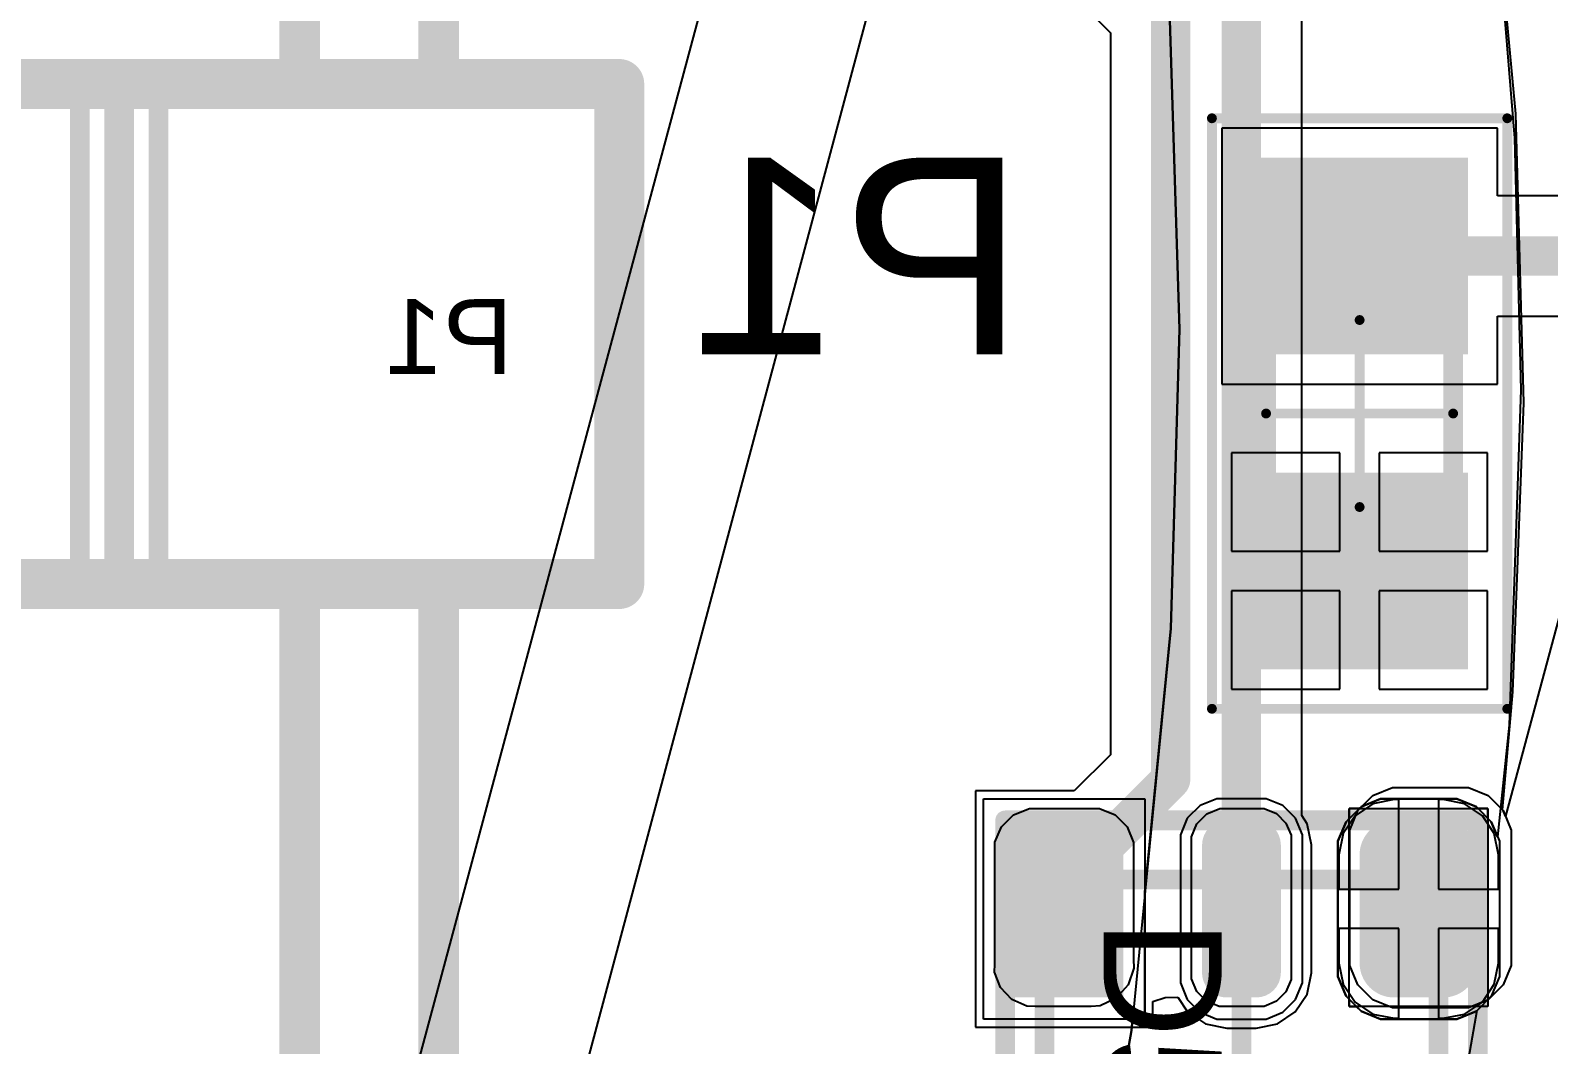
# Model space of a CAD drawing. Header units: inches. Extents: x -27 to 142, y -1 to 42.
# Drawn here: x 79.35 to 87.06, y 15.49 to 20.65 of the extents above; entities that cross this region are included whole.
import ezdxf

# ---------------------------------------------------------------- set-up
doc = ezdxf.new("R2010")
doc.units = ezdxf.units.IN
for name, color, linetype in [('Bottom Layer', 5, 'Continuous'), ('Bottom Overlay', 54, 'Continuous'), ('Bottom Paste', 16, 'Continuous'), ('Bottom Solder', 6, 'Continuous'), ('Mechanical 13', 56, 'Continuous'), ('Mechanical 15', 56, 'Continuous'), ('Mechanical 7', 56, 'Continuous'), ('Top Layer', 1, 'Continuous'), ('Top Overlay', 2, 'Continuous'), ('Top Paste', 8, 'Continuous'), ('Top Solder', 216, 'Continuous')]:
    doc.layers.add(name, color=color, linetype=linetype)
doc.styles.add('Arial', font='', dxfattribs={"height": 0.2})
doc.styles.get('Arial').set_extended_font_data('Arial')

# ---------------------------------------------------------------- blocks, each defined once
blk = doc.blocks.new('CAPC0603_1608_55_N_B_740')
at = {"layer": 'Bottom Layer'}
for points in [[(-0.35, 0.5), (-0.35, -0.5), (-1.25, -0.5), (-1.25, 0.5)], [(1.25, 0.5), (1.25, -0.5), (0.35, -0.5), (0.35, 0.5)]]:
    blk.add_hatch(color=5, dxfattribs=at).paths.add_polyline_path(points)
at = {"layer": 'Bottom Paste'}
for points in [[(-0.35, 0.5), (-0.35, -0.5), (-1.25, -0.5), (-1.25, 0.5)], [(1.25, 0.5), (1.25, -0.5), (0.35, -0.5), (0.35, 0.5)]]:
    blk.add_hatch(color=16, dxfattribs=at).paths.add_polyline_path(points)
at = {"layer": 'Bottom Solder'}
for points in [[(-0.3, 0.55), (-0.3, -0.55), (-1.3, -0.55), (-1.3, 0.55)], [(1.3, 0.55), (1.3, -0.55), (0.3, -0.55), (0.3, 0.55)]]:
    blk.add_hatch(color=6, dxfattribs=at).paths.add_polyline_path(points)
at = {"layer": 'Mechanical 13'}
for points in [[(-0.875, 0.475, 0.1, 0.1, 0), (-0.875, -0.475, 0.1, 0.1, 0)], [(-0.875, 0.475, 0.1, 0.1, 0), (0.875, 0.475, 0.1, 0.1, 0)], [(0.875, 0.475, 0.1, 0.1, 0), (0.875, -0.475, 0.1, 0.1, 0)], [(-0.875, -0.475, 0.1, 0.1, 0), (0.875, -0.475, 0.1, 0.1, 0)]]:
    blk.add_lwpolyline(points, format="xyseb", dxfattribs=at)
for points in [[(-0.9, 0.475, 0.05, 0.05, 1), (-0.85, 0.475, 0.05, 0.05, 1)], [(-0.9, 0.475, 0.05, 0.05, 1), (-0.85, 0.475, 0.05, 0.05, 1)], [(0.85, 0.475, 0.05, 0.05, 1), (0.9, 0.475, 0.05, 0.05, 1)], [(0.85, 0.475, 0.05, 0.05, 1), (0.9, 0.475, 0.05, 0.05, 1)], [(-0.9, -0.475, 0.05, 0.05, 1), (-0.85, -0.475, 0.05, 0.05, 1)], [(-0.9, -0.475, 0.05, 0.05, 1), (-0.85, -0.475, 0.05, 0.05, 1)], [(0.85, -0.475, 0.05, 0.05, 1), (0.9, -0.475, 0.05, 0.05, 1)], [(0.85, -0.475, 0.05, 0.05, 1), (0.9, -0.475, 0.05, 0.05, 1)]]:
    blk.add_lwpolyline(points, format="xyseb", close=True, dxfattribs=at)
at = {"layer": 'Mechanical 15'}
for points in [[(-1.5, 0.75, 0.05, 0.05, 0), (-1.5, -0.75, 0.05, 0.05, 0)], [(-1.5, 0.75, 0.05, 0.05, 0), (1.5, 0.75, 0.05, 0.05, 0)], [(1.5, 0.75, 0.05, 0.05, 0), (1.5, -0.75, 0.05, 0.05, 0)], [(0, 0.475, 0.05, 0.05, 0), (0, -0.475, 0.05, 0.05, 0)], [(-0.475, 0, 0.05, 0.05, 0), (0.475, 0, 0.05, 0.05, 0)], [(-1.5, -0.75, 0.05, 0.05, 0), (1.5, -0.75, 0.05, 0.05, 0)]]:
    blk.add_lwpolyline(points, format="xyseb", dxfattribs=at)
for points in [[(-1.5125, 0.75, 0.025, 0.025, 1), (-1.4875, 0.75, 0.025, 0.025, 1)], [(-1.5125, 0.75, 0.025, 0.025, 1), (-1.4875, 0.75, 0.025, 0.025, 1)], [(1.4875, 0.75, 0.025, 0.025, 1), (1.5125, 0.75, 0.025, 0.025, 1)], [(1.4875, 0.75, 0.025, 0.025, 1), (1.5125, 0.75, 0.025, 0.025, 1)], [(-0.0125, 0.475, 0.025, 0.025, 1), (0.0125, 0.475, 0.025, 0.025, 1)], [(-0.4875, 0, 0.025, 0.025, 1), (-0.4625, 0, 0.025, 0.025, 1)], [(0.4625, 0, 0.025, 0.025, 1), (0.4875, 0, 0.025, 0.025, 1)], [(-0.0125, -0.475, 0.025, 0.025, 1), (0.0125, -0.475, 0.025, 0.025, 1)], [(-1.5125, -0.75, 0.025, 0.025, 1), (-1.4875, -0.75, 0.025, 0.025, 1)], [(-1.5125, -0.75, 0.025, 0.025, 1), (-1.4875, -0.75, 0.025, 0.025, 1)], [(1.4875, -0.75, 0.025, 0.025, 1), (1.5125, -0.75, 0.025, 0.025, 1)], [(1.4875, -0.75, 0.025, 0.025, 1), (1.5125, -0.75, 0.025, 0.025, 1)]]:
    blk.add_lwpolyline(points, format="xyseb", close=True, dxfattribs=at)
blk = doc.blocks.new('LIST_ANG_1_2_SMD_2_54MM_B_759')
at = {"layer": 'Bottom Overlay'}
for points in [[(-1.651, 11.324, 0.15, 0.15, 0), (-1.651, 5.766, 0.15, 0.15, 0)], [(-0.889, 11.324, 0.15, 0.15, 0), (-0.889, 5.766, 0.15, 0.15, 0)], [(2.54, 5.766, 0.254, 0.254, 0), (-2.54, 5.766, 0.254, 0.254, 0)], [(-2.54, 3.226, 0.254, 0.254, 0), (-2.54, 5.766, 0.254, 0.254, 0)], [(0, 5.766, 0.15, 0.15, 0), (0, 3.226, 0.15, 0.15, 0)], [(2.54, 3.226, 0.254, 0.254, 0), (-2.54, 3.226, 0.254, 0.254, 0)], [(-1.651, 3.226, 0.15, 0.15, 0), (-1.651, 1.8, 0.15, 0.15, 0)], [(-0.889, 3.226, 0.15, 0.15, 0), (-0.889, 1.8, 0.15, 0.15, 0)]]:
    blk.add_lwpolyline(points, format="xyseb", dxfattribs=at)
for points in [[(-2.6035, 5.766, 0.127, 0.127, 1), (-2.4765, 5.766, 0.127, 0.127, 1)], [(-2.6035, 5.766, 0.127, 0.127, 1), (-2.4765, 5.766, 0.127, 0.127, 1)], [(-1.6885, 5.766, 0.075, 0.075, 1), (-1.6135, 5.766, 0.075, 0.075, 1)], [(-0.9265, 5.766, 0.075, 0.075, 1), (-0.8515, 5.766, 0.075, 0.075, 1)], [(-0.0375, 5.766, 0.075, 0.075, 1), (0.0375, 5.766, 0.075, 0.075, 1)], [(-2.6035, 3.226, 0.127, 0.127, 1), (-2.4765, 3.226, 0.127, 0.127, 1)], [(-2.6035, 3.226, 0.127, 0.127, 1), (-2.4765, 3.226, 0.127, 0.127, 1)], [(-1.6885, 3.226, 0.075, 0.075, 1), (-1.6135, 3.226, 0.075, 0.075, 1)], [(-0.9265, 3.226, 0.075, 0.075, 1), (-0.8515, 3.226, 0.075, 0.075, 1)], [(-0.0375, 3.226, 0.075, 0.075, 1), (0.0375, 3.226, 0.075, 0.075, 1)]]:
    blk.add_lwpolyline(points, format="xyseb", close=True, dxfattribs=at)
at = {"layer": 'Mechanical 7'}
for points in [[(-1.57, 11.3471, 0.1, 0.1, 0), (-1.57, 5.766, 0.1, 0.1, 0)], [(-0.97, 11.3471, 0.1, 0.1, 0), (-0.97, 5.766, 0.1, 0.1, 0)], [(2.54, 5.766, 0.1, 0.1, 0), (-2.54, 5.766, 0.1, 0.1, 0)], [(-2.54, 5.766, 0.1, 0.1, 0), (-2.54, 3.226, 0.1, 0.1, 0)], [(-0.2, 5.766, 0.1, 0.1, 0), (-0.2, 3.226, 0.1, 0.1, 0)], [(0.2, 3.226, 0.1, 0.1, 0), (0.2, 5.766, 0.1, 0.1, 0)], [(2.54, 3.226, 0.1, 0.1, 0), (-2.54, 3.226, 0.1, 0.1, 0)], [(-1.57, 3.226, 0.1, 0.1, 0), (-1.57, -0.85, 0.1, 0.1, 0)], [(-0.97, 3.226, 0.1, 0.1, 0), (-0.97, -0.85, 0.1, 0.1, 0)]]:
    blk.add_lwpolyline(points, format="xyseb", dxfattribs=at)
for points in [[(-2.565, 5.766, 0.05, 0.05, 1), (-2.515, 5.766, 0.05, 0.05, 1)], [(-2.565, 5.766, 0.05, 0.05, 1), (-2.515, 5.766, 0.05, 0.05, 1)], [(-1.595, 5.766, 0.05, 0.05, 1), (-1.545, 5.766, 0.05, 0.05, 1)], [(-0.995, 5.766, 0.05, 0.05, 1), (-0.945, 5.766, 0.05, 0.05, 1)], [(-0.225, 5.766, 0.05, 0.05, 1), (-0.175, 5.766, 0.05, 0.05, 1)], [(0.175, 5.766, 0.05, 0.05, 1), (0.225, 5.766, 0.05, 0.05, 1)], [(-2.565, 3.226, 0.05, 0.05, 1), (-2.515, 3.226, 0.05, 0.05, 1)], [(-2.565, 3.226, 0.05, 0.05, 1), (-2.515, 3.226, 0.05, 0.05, 1)], [(-1.595, 3.226, 0.05, 0.05, 1), (-1.545, 3.226, 0.05, 0.05, 1)], [(-0.995, 3.226, 0.05, 0.05, 1), (-0.945, 3.226, 0.05, 0.05, 1)], [(-0.225, 3.226, 0.05, 0.05, 1), (-0.175, 3.226, 0.05, 0.05, 1)], [(0.175, 3.226, 0.05, 0.05, 1), (0.225, 3.226, 0.05, 0.05, 1)]]:
    blk.add_lwpolyline(points, format="xyseb", close=True, dxfattribs=at)
at = {"layer": 'Mechanical 7', "style": 'Arial', "text_generation_flag": 2}
blk.add_text('P1', height=0.381, rotation=180, dxfattribs=at).set_placement((-2, 4.7))
blk = doc.blocks.new('APA_RGB_LED_2020_830')
at = {"layer": 'Top Layer'}
h = blk.add_hatch(color=1, dxfattribs=at)
edge = h.paths.add_edge_path()
edge.add_arc((-1.125, 1.025), 0.125, 90, 180)
edge.add_line((-1.25, 1.025), (-1.25, 0.775))
edge.add_arc((-1.125, 0.775), 0.125, 180, 270)
edge.add_line((-1.125, 0.65), (-0.575, 0.65))
edge.add_arc((-0.575, 0.775), 0.125, 270, 360)
edge.add_line((-0.45, 0.775), (-0.45, 1.025))
edge.add_arc((-0.575, 1.025), 0.125, 0, 90)
edge.add_line((-0.575, 1.15), (-1.125, 1.15))
h = blk.add_hatch(color=1, dxfattribs=at)
edge = h.paths.add_edge_path()
edge.add_arc((0.575, 1.025), 0.125, 90, 180)
edge.add_line((0.45, 1.025), (0.45, 0.775))
edge.add_arc((0.575, 0.775), 0.125, 180, 270)
edge.add_line((0.575, 0.65), (1.125, 0.65))
edge.add_arc((1.125, 0.775), 0.125, 270, 360)
edge.add_line((1.25, 0.775), (1.25, 1.025))
edge.add_arc((1.125, 1.025), 0.125, 0, 90)
edge.add_line((1.125, 1.15), (0.575, 1.15))
h = blk.add_hatch(color=1, dxfattribs=at)
edge = h.paths.add_edge_path()
edge.add_arc((-1.175, 0.075), 0.075, 90, 180)
edge.add_line((-1.25, 0.075), (-1.25, -0.075))
edge.add_arc((-1.175, -0.075), 0.075, 180, 270)
edge.add_line((-1.175, -0.15), (-0.525, -0.15))
edge.add_arc((-0.525, -0.075), 0.075, 270, 360)
edge.add_line((-0.45, -0.075), (-0.45, 0.075))
edge.add_arc((-0.525, 0.075), 0.075, 0, 90)
edge.add_line((-0.525, 0.15), (-1.175, 0.15))
h = blk.add_hatch(color=1, dxfattribs=at)
edge = h.paths.add_edge_path()
edge.add_arc((0.525, 0.075), 0.075, 90, 180)
edge.add_line((0.45, 0.075), (0.45, -0.075))
edge.add_arc((0.525, -0.075), 0.075, 180, 270)
edge.add_line((0.525, -0.15), (1.175, -0.15))
edge.add_arc((1.175, -0.075), 0.075, 270, 360)
edge.add_line((1.25, -0.075), (1.25, 0.075))
edge.add_arc((1.175, 0.075), 0.075, 0, 90)
edge.add_line((1.175, 0.15), (0.525, 0.15))
blk.add_hatch(color=1, dxfattribs=at).paths.add_polyline_path([(-1.25, -0.65), (-0.45, -0.65), (-0.45, -1.15), (-1.25, -1.15)])
h = blk.add_hatch(color=1, dxfattribs=at)
edge = h.paths.add_edge_path()
edge.add_arc((0.575, -0.775), 0.125, 90, 180)
edge.add_line((0.45, -0.775), (0.45, -1.025))
edge.add_arc((0.575, -1.025), 0.125, 180, 270)
edge.add_line((0.575, -1.15), (1.125, -1.15))
edge.add_arc((1.125, -1.025), 0.125, 270, 360)
edge.add_line((1.25, -1.025), (1.25, -0.775))
edge.add_arc((1.125, -0.775), 0.125, 0, 90)
edge.add_line((1.125, -0.65), (0.575, -0.65))
at = {"layer": 'Top Paste'}
h = blk.add_hatch(color=8, dxfattribs=at)
edge = h.paths.add_edge_path()
edge.add_arc((-1.125, 1.025), 0.125, 90, 180)
edge.add_line((-1.25, 1.025), (-1.25, 0.775))
edge.add_arc((-1.125, 0.775), 0.125, 180, 270)
edge.add_line((-1.125, 0.65), (-0.575, 0.65))
edge.add_arc((-0.575, 0.775), 0.125, 270, 360)
edge.add_line((-0.45, 0.775), (-0.45, 1.025))
edge.add_arc((-0.575, 1.025), 0.125, 0, 90)
edge.add_line((-0.575, 1.15), (-1.125, 1.15))
h = blk.add_hatch(color=8, dxfattribs=at)
edge = h.paths.add_edge_path()
edge.add_arc((0.575, 1.025), 0.125, 90, 180)
edge.add_line((0.45, 1.025), (0.45, 0.775))
edge.add_arc((0.575, 0.775), 0.125, 180, 270)
edge.add_line((0.575, 0.65), (1.125, 0.65))
edge.add_arc((1.125, 0.775), 0.125, 270, 360)
edge.add_line((1.25, 0.775), (1.25, 1.025))
edge.add_arc((1.125, 1.025), 0.125, 0, 90)
edge.add_line((1.125, 1.15), (0.575, 1.15))
h = blk.add_hatch(color=8, dxfattribs=at)
edge = h.paths.add_edge_path()
edge.add_arc((-1.175, 0.075), 0.075, 90, 180)
edge.add_line((-1.25, 0.075), (-1.25, -0.075))
edge.add_arc((-1.175, -0.075), 0.075, 180, 270)
edge.add_line((-1.175, -0.15), (-0.525, -0.15))
edge.add_arc((-0.525, -0.075), 0.075, 270, 360)
edge.add_line((-0.45, -0.075), (-0.45, 0.075))
edge.add_arc((-0.525, 0.075), 0.075, 0, 90)
edge.add_line((-0.525, 0.15), (-1.175, 0.15))
h = blk.add_hatch(color=8, dxfattribs=at)
edge = h.paths.add_edge_path()
edge.add_arc((0.525, 0.075), 0.075, 90, 180)
edge.add_line((0.45, 0.075), (0.45, -0.075))
edge.add_arc((0.525, -0.075), 0.075, 180, 270)
edge.add_line((0.525, -0.15), (1.175, -0.15))
edge.add_arc((1.175, -0.075), 0.075, 270, 360)
edge.add_line((1.25, -0.075), (1.25, 0.075))
edge.add_arc((1.175, 0.075), 0.075, 0, 90)
edge.add_line((1.175, 0.15), (0.525, 0.15))
blk.add_hatch(color=8, dxfattribs=at).paths.add_polyline_path([(-1.25, -0.65), (-0.45, -0.65), (-0.45, -1.15), (-1.25, -1.15)])
h = blk.add_hatch(color=8, dxfattribs=at)
edge = h.paths.add_edge_path()
edge.add_arc((0.575, -0.775), 0.125, 90, 180)
edge.add_line((0.45, -0.775), (0.45, -1.025))
edge.add_arc((0.575, -1.025), 0.125, 180, 270)
edge.add_line((0.575, -1.15), (1.125, -1.15))
edge.add_arc((1.125, -1.025), 0.125, 270, 360)
edge.add_line((1.25, -1.025), (1.25, -0.775))
edge.add_arc((1.125, -0.775), 0.125, 0, 90)
edge.add_line((1.125, -0.65), (0.575, -0.65))
at = {"layer": 'Top Solder'}
h = blk.add_hatch(color=216, dxfattribs=at)
edge = h.paths.add_edge_path()
edge.add_arc((-1.125, 1.025), 0.175, 90, 180)
edge.add_line((-1.3, 1.025), (-1.3, 0.775))
edge.add_arc((-1.125, 0.775), 0.175, 180, 270)
edge.add_line((-1.125, 0.6), (-0.575, 0.6))
edge.add_arc((-0.575, 0.775), 0.175, 270, 360)
edge.add_line((-0.4, 0.775), (-0.4, 1.025))
edge.add_arc((-0.575, 1.025), 0.175, 0, 90)
edge.add_line((-0.575, 1.2), (-1.125, 1.2))
h = blk.add_hatch(color=216, dxfattribs=at)
edge = h.paths.add_edge_path()
edge.add_arc((0.575, 1.025), 0.175, 90, 180)
edge.add_line((0.4, 1.025), (0.4, 0.775))
edge.add_arc((0.575, 0.775), 0.175, 180, 270)
edge.add_line((0.575, 0.6), (1.125, 0.6))
edge.add_arc((1.125, 0.775), 0.175, 270, 360)
edge.add_line((1.3, 0.775), (1.3, 1.025))
edge.add_arc((1.125, 1.025), 0.175, 0, 90)
edge.add_line((1.125, 1.2), (0.575, 1.2))
h = blk.add_hatch(color=216, dxfattribs=at)
edge = h.paths.add_edge_path()
edge.add_arc((-1.175, 0.075), 0.125, 90, 180)
edge.add_line((-1.3, 0.075), (-1.3, -0.075))
edge.add_arc((-1.175, -0.075), 0.125, 180, 270)
edge.add_line((-1.175, -0.2), (-0.525, -0.2))
edge.add_arc((-0.525, -0.075), 0.125, 270, 360)
edge.add_line((-0.4, -0.075), (-0.4, 0.075))
edge.add_arc((-0.525, 0.075), 0.125, 0, 90)
edge.add_line((-0.525, 0.2), (-1.175, 0.2))
h = blk.add_hatch(color=216, dxfattribs=at)
edge = h.paths.add_edge_path()
edge.add_arc((0.525, 0.075), 0.125, 90, 180)
edge.add_line((0.4, 0.075), (0.4, -0.075))
edge.add_arc((0.525, -0.075), 0.125, 180, 270)
edge.add_line((0.525, -0.2), (1.175, -0.2))
edge.add_arc((1.175, -0.075), 0.125, 270, 360)
edge.add_line((1.3, -0.075), (1.3, 0.075))
edge.add_arc((1.175, 0.075), 0.125, 0, 90)
edge.add_line((1.175, 0.2), (0.525, 0.2))
blk.add_hatch(color=216, dxfattribs=at).paths.add_polyline_path([(-1.3, -0.6), (-0.4, -0.6), (-0.4, -1.2), (-1.3, -1.2)])
h = blk.add_hatch(color=216, dxfattribs=at)
edge = h.paths.add_edge_path()
edge.add_arc((0.575, -0.775), 0.175, 90, 180)
edge.add_line((0.4, -0.775), (0.4, -1.025))
edge.add_arc((0.575, -1.025), 0.175, 180, 270)
edge.add_line((0.575, -1.2), (1.125, -1.2))
edge.add_arc((1.125, -1.025), 0.175, 270, 360)
edge.add_line((1.3, -1.025), (1.3, -0.775))
edge.add_arc((1.125, -0.775), 0.175, 0, 90)
edge.add_line((1.125, -0.6), (0.575, -0.6))
at = {"layer": 'Mechanical 13'}
for points in [[(1, 1, 0.1, 0.1, 0), (-1, 1, 0.1, 0.1, 0)], [(-1, -1, 0.1, 0.1, 0), (-1, 1, 0.1, 0.1, 0)], [(1, -1, 0.1, 0.1, 0), (1, 1, 0.1, 0.1, 0)], [(1, -1, 0.1, 0.1, 0), (-1, -1, 0.1, 0.1, 0)]]:
    blk.add_lwpolyline(points, format="xyseb", dxfattribs=at)
for points in [[(-1.025, 1, 0.05, 0.05, 1), (-0.975, 1, 0.05, 0.05, 1)], [(-1.025, 1, 0.05, 0.05, 1), (-0.975, 1, 0.05, 0.05, 1)], [(0.975, 1, 0.05, 0.05, 1), (1.025, 1, 0.05, 0.05, 1)], [(0.975, 1, 0.05, 0.05, 1), (1.025, 1, 0.05, 0.05, 1)], [(-1.025, -1, 0.05, 0.05, 1), (-0.975, -1, 0.05, 0.05, 1)], [(-1.025, -1, 0.05, 0.05, 1), (-0.975, -1, 0.05, 0.05, 1)], [(0.975, -1, 0.05, 0.05, 1), (1.025, -1, 0.05, 0.05, 1)], [(0.975, -1, 0.05, 0.05, 1), (1.025, -1, 0.05, 0.05, 1)]]:
    blk.add_lwpolyline(points, format="xyseb", close=True, dxfattribs=at)
at = {"layer": 'Mechanical 15'}
for points in [[(-1.3, -1.2, 0.1, 0.1, 0), (-1.3, 1.2, 0.1, 0.1, 0)], [(1.3, 1.2, 0.1, 0.1, 0), (-1.3, 1.2, 0.1, 0.1, 0)], [(1.3, -1.2, 0.1, 0.1, 0), (1.3, 1.2, 0.1, 0.1, 0)], [(0, -0.5, 0.1, 0.1, 0), (0, 0.5, 0.1, 0.1, 0)], [(0.5, 0, 0.1, 0.1, 0), (-0.5, 0, 0.1, 0.1, 0)], [(1.3, -1.2, 0.1, 0.1, 0), (-1.3, -1.2, 0.1, 0.1, 0)]]:
    blk.add_lwpolyline(points, format="xyseb", dxfattribs=at)
for points in [[(-1.325, 1.2, 0.05, 0.05, 1), (-1.275, 1.2, 0.05, 0.05, 1)], [(-1.325, 1.2, 0.05, 0.05, 1), (-1.275, 1.2, 0.05, 0.05, 1)], [(1.275, 1.2, 0.05, 0.05, 1), (1.325, 1.2, 0.05, 0.05, 1)], [(1.275, 1.2, 0.05, 0.05, 1), (1.325, 1.2, 0.05, 0.05, 1)], [(-0.025, 0.5, 0.05, 0.05, 1), (0.025, 0.5, 0.05, 0.05, 1)], [(-0.525, 0, 0.05, 0.05, 1), (-0.475, 0, 0.05, 0.05, 1)], [(0.475, 0, 0.05, 0.05, 1), (0.525, 0, 0.05, 0.05, 1)], [(-0.025, -0.5, 0.05, 0.05, 1), (0.025, -0.5, 0.05, 0.05, 1)], [(-1.325, -1.2, 0.05, 0.05, 1), (-1.275, -1.2, 0.05, 0.05, 1)], [(-1.325, -1.2, 0.05, 0.05, 1), (-1.275, -1.2, 0.05, 0.05, 1)], [(1.275, -1.2, 0.05, 0.05, 1), (1.325, -1.2, 0.05, 0.05, 1)], [(1.275, -1.2, 0.05, 0.05, 1), (1.325, -1.2, 0.05, 0.05, 1)]]:
    blk.add_lwpolyline(points, format="xyseb", close=True, dxfattribs=at)
at = {"layer": 'Top Overlay'}
for p, q in [((-1.3689, 1.1929), (-1.2929, 1.2689)), ((-1.2929, 1.2689), (-1.1937, 1.31)), ((-1.1937, 1.31), (-1.14, 1.31)), ((-1.14, 1.31), (-1.14, 1.31)), ((-1.14, 1.31), (-0.56, 1.31)), ((-0.56, 1.31), (-0.5063, 1.31)), ((-0.5063, 1.31), (-0.4071, 1.2689)), ((-0.4071, 1.2689), (-0.3311, 1.1929)), ((0.3311, 1.1929), (0.4071, 1.2689)), ((0.4071, 1.2689), (0.5063, 1.31)), ((0.5063, 1.31), (0.56, 1.31)), ((0.56, 1.31), (0.56, 1.31)), ((0.56, 1.31), (1.14, 1.31)), ((1.14, 1.31), (1.1937, 1.31)), ((1.1937, 1.31), (1.2929, 1.2689)), ((1.2929, 1.2689), (1.3689, 1.1929)), ((-1.41, 1.0937), (-1.3689, 1.1929)), ((-0.3311, 1.1929), (-0.29, 1.0937)), ((0.29, 1.0937), (0.3311, 1.1929)), ((1.3689, 1.1929), (1.41, 1.0937)), ((-1.41, 1.04), (-1.41, 1.0937)), ((-0.29, 1.0937), (-0.29, 1.04)), ((0.29, 1.04), (0.29, 1.0937)), ((1.41, 1.0937), (1.41, 1.04)), ((-1.41, 0.76), (-1.41, 1.04)), ((-0.29, 1.04), (-0.29, 1.04)), ((-0.29, 1.04), (-0.29, 0.76)), ((0.29, 0.76), (0.29, 1.04)), ((1.41, 1.04), (1.41, 1.04)), ((1.41, 1.04), (1.41, 0.76)), ((-1.41, 0.76), (-1.41, 0.76)), ((-1.41, 0.7063), (-1.41, 0.76)), ((-1.3689, 0.6071), (-1.41, 0.7063)), ((-0.29, 0.7063), (-0.3311, 0.6071)), ((-0.29, 0.76), (-0.29, 0.7063)), ((0.29, 0.76), (0.29, 0.76)), ((0.29, 0.7063), (0.29, 0.76)), ((0.3311, 0.6071), (0.29, 0.7063)), ((1.41, 0.7063), (1.3689, 0.6071)), ((1.41, 0.76), (1.41, 0.7063)), ((-1.2929, 0.5311), (-1.3689, 0.6071)), ((-0.3311, 0.6071), (-0.4071, 0.5311)), ((0.4071, 0.5311), (0.3311, 0.6071)), ((1.3689, 0.6071), (1.2929, 0.5311)), ((-1.1937, 0.49), (-1.2929, 0.5311)), ((-1.14, 0.49), (-1.1937, 0.49)), ((-0.56, 0.49), (-1.14, 0.49)), ((-0.5063, 0.49), (-0.56, 0.49)), ((-0.56, 0.49), (-0.56, 0.49)), ((-0.4071, 0.5311), (-0.5063, 0.49)), ((0.5063, 0.49), (0.4071, 0.5311)), ((0.56, 0.49), (0.5063, 0.49)), ((1.14, 0.49), (0.56, 0.49)), ((1.1937, 0.49), (1.14, 0.49)), ((1.14, 0.49), (1.14, 0.49)), ((1.2929, 0.5311), (1.1937, 0.49)), ((-1.2258, 0.31), (-1.3103, 0.275)), ((-1.18, 0.31), (-1.2258, 0.31)), ((-0.52, 0.31), (-1.18, 0.31)), ((-0.4742, 0.31), (-0.52, 0.31)), ((-0.52, 0.31), (-0.52, 0.31)), ((-0.3897, 0.275), (-0.4742, 0.31)), ((0.4743, 0.31), (0.3897, 0.275)), ((0.52, 0.31), (0.4743, 0.31)), ((1.18, 0.31), (0.52, 0.31)), ((1.2258, 0.31), (1.18, 0.31)), ((1.18, 0.31), (1.18, 0.31)), ((1.3103, 0.275), (1.2258, 0.31)), ((-1.3103, 0.275), (-1.375, 0.2103)), ((-0.325, 0.2103), (-0.3897, 0.275)), ((0.3897, 0.275), (0.325, 0.2103)), ((1.375, 0.2103), (1.3103, 0.275)), ((-1.375, 0.2103), (-1.41, 0.1257)), ((-0.29, 0.1257), (-0.325, 0.2103)), ((0.325, 0.2103), (0.29, 0.1257)), ((1.41, 0.1257), (1.375, 0.2103)), ((-1.41, 0.1257), (-1.41, 0.08)), ((-1.41, 0.08), (-1.41, -0.08)), ((-1.41, 0.08), (-1.41, 0.08)), ((-0.29, 0.08), (-0.29, 0.1257)), ((-0.29, -0.08), (-0.29, 0.08)), ((0.29, 0.1257), (0.29, 0.08)), ((0.29, 0.08), (0.29, -0.08)), ((0.29, 0.08), (0.29, 0.08)), ((1.41, 0.08), (1.41, 0.1257)), ((1.41, -0.08), (1.41, 0.08)), ((-1.41, -0.08), (-1.41, -0.1258)), ((-1.41, -0.1258), (-1.375, -0.2103)), ((-0.325, -0.2103), (-0.29, -0.1258)), ((-0.29, -0.1258), (-0.29, -0.08)), ((-0.29, -0.08), (-0.29, -0.08)), ((0.29, -0.08), (0.29, -0.1258)), ((0.29, -0.1258), (0.325, -0.2103)), ((1.375, -0.2103), (1.41, -0.1258)), ((1.41, -0.1258), (1.41, -0.08)), ((1.41, -0.08), (1.41, -0.08)), ((-1.375, -0.2103), (-1.3103, -0.275)), ((-0.3897, -0.275), (-0.325, -0.2103)), ((0.325, -0.2103), (0.3897, -0.275)), ((1.3103, -0.275), (1.375, -0.2103)), ((-1.3103, -0.275), (-1.2258, -0.31)), ((-0.4742, -0.31), (-0.3897, -0.275)), ((0.3897, -0.275), (0.4743, -0.31)), ((1.2258, -0.31), (1.3103, -0.275)), ((-1.2258, -0.31), (-1.18, -0.31)), ((-1.18, -0.31), (-1.18, -0.31)), ((-1.18, -0.31), (-0.52, -0.31)), ((-0.52, -0.31), (-0.4742, -0.31)), ((0.4743, -0.31), (0.52, -0.31)), ((0.52, -0.31), (0.52, -0.31)), ((0.52, -0.31), (1.18, -0.31)), ((1.18, -0.31), (1.2258, -0.31)), ((-1.41, -1.31), (-1.41, -0.49)), ((-1.41, -0.49), (-0.29, -0.49)), ((-0.29, -0.49), (-0.29, -1.31)), ((0.3311, -0.6071), (0.4071, -0.5311)), ((0.4071, -0.5311), (0.5063, -0.49)), ((0.5063, -0.49), (0.56, -0.49)), ((0.56, -0.49), (0.56, -0.49)), ((0.56, -0.49), (1.14, -0.49)), ((1.14, -0.49), (1.1937, -0.49)), ((1.1937, -0.49), (1.2929, -0.5311)), ((1.2929, -0.5311), (1.3689, -0.6071)), ((0.29, -0.7063), (0.3311, -0.6071)), ((1.3689, -0.6071), (1.41, -0.7063)), ((0.29, -0.76), (0.29, -0.7063)), ((0.29, -1.04), (0.29, -0.76)), ((1.41, -0.7063), (1.41, -0.76)), ((1.41, -0.76), (1.41, -0.76)), ((1.41, -0.76), (1.41, -1.04)), ((0.29, -1.04), (0.29, -1.04)), ((0.29, -1.0937), (0.29, -1.04)), ((1.41, -1.04), (1.41, -1.0937)), ((0.3311, -1.1929), (0.29, -1.0937)), ((1.41, -1.0937), (1.3689, -1.1929)), ((0.4071, -1.2689), (0.3311, -1.1929)), ((1.3689, -1.1929), (1.2929, -1.2689)), ((-0.29, -1.31), (-1.41, -1.31)), ((0.5063, -1.31), (0.4071, -1.2689)), ((0.56, -1.31), (0.5063, -1.31)), ((1.14, -1.31), (0.56, -1.31)), ((1.1937, -1.31), (1.14, -1.31)), ((1.14, -1.31), (1.14, -1.31)), ((1.2929, -1.2689), (1.1937, -1.31))]:
    blk.add_line(p, q, dxfattribs=at)
at = {"layer": 'Mechanical 15', "style": 'Arial'}
blk.add_text('D58', height=0.6, dxfattribs=at).set_placement((-0.8, -0.7))

msp = doc.modelspace()

# ---------------------------------------------------------------- linework, layer by layer
at = {"layer": 'Bottom Layer'}
for p, q in [((86.8, 20.15), (85.4, 20.15)), ((85.4, 20.15), (85.4, 18.85)), ((86.8, 19.8059), (86.8, 20.15)), ((88.1475, 19.8059), (86.8, 19.8059)), ((86.8, 18.85), (86.8, 19.1941)), ((86.8, 19.1941), (88.0196, 19.1941)), ((85.4, 18.85), (86.8, 18.85)), ((86, 18.5), (85.45, 18.5)), ((85.45, 18.5), (85.45, 18)), ((86, 18), (86, 18.5)), ((86.75, 18.5), (86.2, 18.5)), ((86.2, 18.5), (86.2, 18)), ((86.75, 18), (86.75, 18.5)), ((85.45, 18), (86, 18)), ((86.2, 18), (86.75, 18)), ((86, 17.8), (85.45, 17.8)), ((85.45, 17.8), (85.45, 17.3)), ((86, 17.3), (86, 17.8)), ((86.75, 17.8), (86.2, 17.8)), ((86.2, 17.8), (86.2, 17.3)), ((86.75, 17.3), (86.75, 17.8)), ((85.45, 17.3), (86, 17.3)), ((86.2, 17.3), (86.75, 17.3))]:
    msp.add_line(p, q, dxfattribs=at)
msp.add_lwpolyline([(86.1, 19.5, 0.2, 0.2, 0), (88.2818, 19.5, 0.2, 0.2, 0)], format="xyseb", dxfattribs=at)
msp.add_lwpolyline([(86.05, 19.5, 0.1, 0.1, 1), (86.15, 19.5, 0.1, 0.1, 1)], format="xyseb", close=True, dxfattribs=at)
at = {"layer": 'Top Layer'}
for p, q in [((85.8059, 16.6578), (85.8059, 21.0088)), ((84.5905, 20.8769), (84.8341, 20.6333)), ((84.8341, 20.6333), (84.8341, 16.9667)), ((84.8341, 16.9667), (84.6507, 16.7833)), ((84.6507, 16.7833), (84.15, 16.7833)), ((84.15, 16.7833), (84.15, 15.5833)), ((86.275, 16.7387), (86.1677, 16.7173)), ((86.3, 16.7387), (86.275, 16.7387)), ((86.3, 16.2833), (86.3, 16.7387)), ((86.525, 16.7387), (86.5, 16.7387)), ((86.5, 16.7387), (86.5, 16.2833)), ((86.6323, 16.7173), (86.525, 16.7387)), ((85.834, 16.6156), (85.8059, 16.6578)), ((86.0767, 16.6566), (86.016, 16.5656)), ((86.1677, 16.7173), (86.0767, 16.6566)), ((86.7233, 16.6566), (86.6323, 16.7173)), ((86.784, 16.5656), (86.7233, 16.6566)), ((85.8554, 16.5083), (85.834, 16.6156)), ((85.8554, 15.8583), (85.8554, 16.5083)), ((86.016, 16.5656), (85.9946, 16.4583)), ((86.8054, 16.4583), (86.784, 16.5656)), ((85.9946, 16.4583), (85.9946, 16.2833)), ((86.8054, 16.2833), (86.8054, 16.4583)), ((85.9946, 16.2833), (86.3, 16.2833)), ((86.5, 16.2833), (86.8054, 16.2833)), ((86.3, 16.0833), (85.9946, 16.0833)), ((85.9946, 16.0833), (85.9946, 15.9083)), ((86.3, 15.6279), (86.3, 16.0833)), ((86.8054, 16.0833), (86.5, 16.0833)), ((86.5, 16.0833), (86.5, 15.6279)), ((86.8054, 15.9083), (86.8054, 16.0833)), ((85.9946, 15.9083), (86.016, 15.801)), ((86.784, 15.801), (86.8054, 15.9083)), ((85.834, 15.751), (85.8554, 15.8583)), ((85.05, 15.7134), (85.112, 15.7335)), ((85.112, 15.7335), (85.177, 15.7345)), ((85.177, 15.7345), (85.2267, 15.66)), ((85.7733, 15.66), (85.834, 15.751)), ((86.016, 15.801), (86.0767, 15.71)), ((86.7233, 15.71), (86.784, 15.801)), ((85.05, 15.5833), (85.05, 15.7134)), ((85.2267, 15.66), (85.3177, 15.5993)), ((85.6823, 15.5993), (85.7733, 15.66)), ((86.0767, 15.71), (86.1677, 15.6493)), ((86.6323, 15.6493), (86.7233, 15.71)), ((84.15, 15.5833), (85.05, 15.5833)), ((85.3177, 15.5993), (85.425, 15.5779)), ((85.425, 15.5779), (85.575, 15.5779)), ((85.575, 15.5779), (85.6823, 15.5993)), ((86.1677, 15.6493), (86.275, 15.6279)), ((86.275, 15.6279), (86.3, 15.6279)), ((86.5, 15.6279), (86.525, 15.6279)), ((86.525, 15.6279), (86.6323, 15.6493))]:
    msp.add_line(p, q, dxfattribs=at)
for points in [[(85.5, 16.1833, 0.2, 0.2, 0), (85.5, 21.4833, 0.2, 0.2, 0)], [(85.14, 16.84, 0.2, 0.2, 0), (85.14, 20.76, 0.2, 0.2, 0)], [(84.6, 16.3, 0.2, 0.2, 0), (85.14, 16.84, 0.2, 0.2, 0)], [(84.6, 16.1833, 0.2, 0.2, 0), (84.6, 16.3, 0.2, 0.2, 0)]]:
    msp.add_lwpolyline(points, format="xyseb", dxfattribs=at)
for points in [[(85.09, 16.84, 0.1, 0.1, 1), (85.19, 16.84, 0.1, 0.1, 1)], [(85.09, 16.84, 0.1, 0.1, 1), (85.19, 16.84, 0.1, 0.1, 1)], [(84.55, 16.3, 0.1, 0.1, 1), (84.65, 16.3, 0.1, 0.1, 1)], [(84.55, 16.3, 0.1, 0.1, 1), (84.65, 16.3, 0.1, 0.1, 1)], [(84.55, 16.1833, 0.1, 0.1, 1), (84.65, 16.1833, 0.1, 0.1, 1)], [(85.45, 16.1833, 0.1, 0.1, 1), (85.55, 16.1833, 0.1, 0.1, 1)]]:
    msp.add_lwpolyline(points, format="xyseb", close=True, dxfattribs=at)
at = {"layer": 'Top Overlay'}
for p, q in [((86.8029, 21.1225), (86.8866, 20.0983)), ((85.1344, 20.7528), (85.1856, 19.1283)), ((85.1856, 19.1283), (85.1344, 20.7528)), ((86.8866, 20.0983), (86.9188, 18.8212)), ((85.1856, 19.1283), (85.1405, 17.6085)), ((85.1405, 17.6085), (85.1856, 19.1283)), ((86.9188, 18.8212), (86.8592, 17.1161)), ((85.1405, 17.6085), (84.9416, 15.5653)), ((85.01, 16.268), (85.1405, 17.6085)), ((86.8592, 17.1161), (86.8007, 16.5494)), ((85.3742, 16.7433), (85.2897, 16.7083)), ((85.6257, 16.7433), (85.3742, 16.7433)), ((85.7103, 16.7083), (85.6257, 16.7433)), ((86.2063, 16.7433), (86.1071, 16.7022)), ((86.5937, 16.7433), (86.2063, 16.7433)), ((86.6929, 16.7022), (86.5937, 16.7433)), ((84.2812, 16.6011), (84.3431, 16.6616)), ((84.3431, 16.6616), (84.4235, 16.6938)), ((84.4235, 16.6938), (84.4667, 16.6932)), ((84.4667, 16.6932), (84.4667, 16.6933)), ((84.4667, 16.6933), (84.7367, 16.6933)), ((84.7367, 16.6933), (84.7795, 16.6933)), ((84.7795, 16.6933), (84.8585, 16.6606)), ((84.8585, 16.6606), (84.919, 16.6001)), ((85.2897, 16.7083), (85.225, 16.6436)), ((85.2741, 16.6153), (85.3247, 16.6659)), ((85.3247, 16.6659), (85.3909, 16.6933)), ((85.3909, 16.6933), (85.4267, 16.6933)), ((85.4267, 16.6933), (85.4267, 16.6933)), ((85.4267, 16.6933), (85.5817, 16.6933)), ((85.5817, 16.6933), (85.6155, 16.6933)), ((85.6155, 16.6933), (85.678, 16.6674)), ((85.678, 16.6674), (85.7258, 16.6196)), ((85.775, 16.6436), (85.7103, 16.7083)), ((86.0467, 15.6883), (86.0467, 16.6933)), ((86.0467, 16.6933), (86.7517, 16.6933)), ((86.0982, 16.6933), (86.0467, 16.6933)), ((86.0467, 16.6933), (86.0467, 16.6418)), ((86.1071, 16.7022), (86.0982, 16.6933)), ((86.7018, 16.6933), (86.6929, 16.7022)), ((86.7517, 16.6933), (86.7018, 16.6933)), ((86.7517, 16.6933), (86.7517, 15.6883)), ((86.7517, 16.6434), (86.7517, 16.6933)), ((84.2472, 16.5216), (84.2812, 16.6011)), ((84.919, 16.6001), (84.9517, 16.5211)), ((85.225, 16.6436), (85.19, 16.559)), ((85.2467, 16.5491), (85.2741, 16.6153)), ((85.7258, 16.6196), (85.7517, 16.5571)), ((85.81, 16.559), (85.775, 16.6436)), ((86.0311, 16.6262), (85.99, 16.527)), ((86.0467, 16.6418), (86.0311, 16.6262)), ((86.7689, 16.6262), (86.7517, 16.6434)), ((86.8007, 16.5494), (86.7689, 16.6262)), ((84.2467, 16.4783), (84.2472, 16.5216)), ((84.9517, 16.5211), (84.9517, 16.4783)), ((85.19, 16.559), (85.19, 16.5133)), ((85.19, 16.5133), (85.19, 15.8533)), ((85.2467, 16.5133), (85.2467, 16.5491)), ((85.2467, 15.8633), (85.2467, 16.5133)), ((85.7517, 16.5571), (85.7517, 16.5233)), ((85.7517, 16.5233), (85.7517, 16.5233)), ((85.7517, 16.5233), (85.7517, 15.8583)), ((85.81, 16.5133), (85.81, 16.559)), ((85.81, 15.8533), (85.81, 16.5133)), ((85.99, 16.527), (85.99, 16.4733)), ((84.2467, 15.9033), (84.2467, 16.4783)), ((84.9517, 16.4783), (84.9517, 16.4783)), ((84.9517, 16.4783), (84.9517, 15.9283)), ((85.99, 16.4733), (85.99, 15.8933)), ((85.01, 15.6233), (85.01, 16.268)), ((84.2457, 15.8615), (84.2467, 15.9033)), ((84.2467, 15.9033), (84.2467, 15.9033)), ((84.9517, 15.9283), (84.9542, 15.883)), ((85.99, 15.8933), (85.99, 15.8396)), ((84.2759, 15.7836), (84.2457, 15.8615)), ((84.9542, 15.883), (84.9242, 15.7975)), ((85.19, 15.8533), (85.19, 15.8075)), ((85.19, 15.8075), (85.225, 15.723)), ((85.2467, 15.8285), (85.2467, 15.8633)), ((85.2467, 15.8633), (85.2467, 15.8633)), ((85.2733, 15.7642), (85.2467, 15.8285)), ((85.7517, 15.8245), (85.7258, 15.762)), ((85.7517, 15.8583), (85.7517, 15.8245)), ((85.775, 15.723), (85.81, 15.8075)), ((85.81, 15.8075), (85.81, 15.8533)), ((85.99, 15.8396), (86.0311, 15.7404)), ((84.3335, 15.7231), (84.2759, 15.7836)), ((84.8637, 15.73), (84.782, 15.6908)), ((84.9242, 15.7975), (84.8637, 15.73)), ((85.3226, 15.7149), (85.2733, 15.7642)), ((85.7258, 15.762), (85.678, 15.7142)), ((86.0311, 15.7404), (86.0467, 15.7248)), ((84.4099, 15.6893), (84.3335, 15.7231)), ((84.4517, 15.6883), (84.4099, 15.6893)), ((84.7367, 15.6883), (84.4517, 15.6883)), ((84.782, 15.6908), (84.7367, 15.6883)), ((84.7367, 15.6883), (84.7367, 15.6883)), ((85.225, 15.723), (85.2897, 15.6583)), ((85.2897, 15.6583), (85.3742, 15.6233)), ((85.3869, 15.6883), (85.3226, 15.7149)), ((85.4217, 15.6883), (85.3869, 15.6883)), ((85.5817, 15.6883), (85.4217, 15.6883)), ((85.6155, 15.6883), (85.5817, 15.6883)), ((85.5817, 15.6883), (85.5817, 15.6883)), ((85.678, 15.7142), (85.6155, 15.6883)), ((85.6257, 15.6233), (85.7103, 15.6583)), ((85.7103, 15.6583), (85.775, 15.723)), ((86.0467, 15.7248), (86.0467, 15.6883)), ((86.7517, 15.6883), (86.0467, 15.6883)), ((86.0467, 15.6883), (86.0832, 15.6883)), ((86.0832, 15.6883), (86.1071, 15.6644)), ((86.1071, 15.6644), (86.2063, 15.6233)), ((86.6957, 15.6672), (86.5851, 15.0433)), ((86.5937, 15.6233), (86.6929, 15.6644)), ((86.6929, 15.6644), (86.6957, 15.6672)), ((84.9416, 15.5653), (84.9472, 15.6233)), ((84.9472, 15.6233), (85.01, 15.6233)), ((85.3742, 15.6233), (85.6257, 15.6233)), ((86.2063, 15.6233), (86.5937, 15.6233)), ((84.9416, 15.5653), (84.7, 14.2283)), ((84.8435, 15.0227), (84.9416, 15.5653))]:
    msp.add_line(p, q, dxfattribs=at)
at = {"layer": 'Top Solder'}
for p, q in [((89.5924, 26.9012), (86.841, 16.6537)), ((78.9627, 6.6119), (84.063, 25.6309)), ((84.5376, 24.2334), (79.3839, 4.9674)), ((86.8938, 20.2221), (86.8307, 20.8988)), ((86.9341, 18.7541), (86.8938, 20.2221)), ((86.8784, 17.2867), (86.9341, 18.7541)), ((86.8259, 16.6859), (86.8784, 17.2867)), ((86.0911, 16.6829), (86.1671, 16.7589)), ((86.1671, 16.7589), (86.2663, 16.8)), ((86.2663, 16.8), (86.32, 16.8)), ((86.32, 16.8), (86.32, 16.8)), ((86.32, 16.8), (86.6, 16.8)), ((86.6, 16.8), (86.6537, 16.8)), ((86.6537, 16.8), (86.7529, 16.7589)), ((86.7529, 16.7589), (86.8289, 16.6829)), ((86.05, 16.5837), (86.0911, 16.6829)), ((86.8289, 16.6829), (86.8259, 16.6859)), ((86.8289, 16.6829), (86.87, 16.5837)), ((86.841, 16.6537), (86.8289, 16.6829)), ((86.05, 16.53), (86.05, 16.5837)), ((86.87, 16.5837), (86.87, 16.53)), ((86.05, 15.95), (86.05, 16.53)), ((86.87, 16.53), (86.87, 16.53)), ((86.87, 16.53), (86.87, 15.95)), ((86.05, 15.8963), (86.05, 15.95)), ((86.05, 15.95), (86.05, 15.95)), ((86.0911, 15.7971), (86.05, 15.8963)), ((86.87, 15.8963), (86.8289, 15.7971)), ((86.87, 15.95), (86.87, 15.8963)), ((86.1671, 15.7211), (86.0911, 15.7971)), ((86.8289, 15.7971), (86.7529, 15.7211)), ((86.2663, 15.68), (86.1671, 15.7211)), ((86.32, 15.68), (86.2663, 15.68)), ((86.6, 15.68), (86.32, 15.68)), ((86.6, 15.68), (86.6, 15.68)), ((86.6537, 15.68), (86.6, 15.68)), ((86.7529, 15.7211), (86.6537, 15.68))]:
    msp.add_line(p, q, dxfattribs=at)

# ---------------------------------------------------------------- block references
for name, p, rotation in [('LIST_ANG_1_2_SMD_2_54MM_B_759', (79.8, 23.6), 180), ('CAPC0603_1608_55_N_B_740', (86.1, 18.7), 90), ('APA_RGB_LED_2020_830', (85.5, 15.3333), 270)]:
    msp.add_blockref(name, p, dxfattribs=dict(rotation=rotation))

# ---------------------------------------------------------------- texts
at = {"layer": 'Bottom Overlay', "style": 'Arial', "text_generation_flag": 2}
msp.add_text('P1', height=1, dxfattribs=at).set_placement((84.4, 19))

doc.saveas('drawing.dxf')
